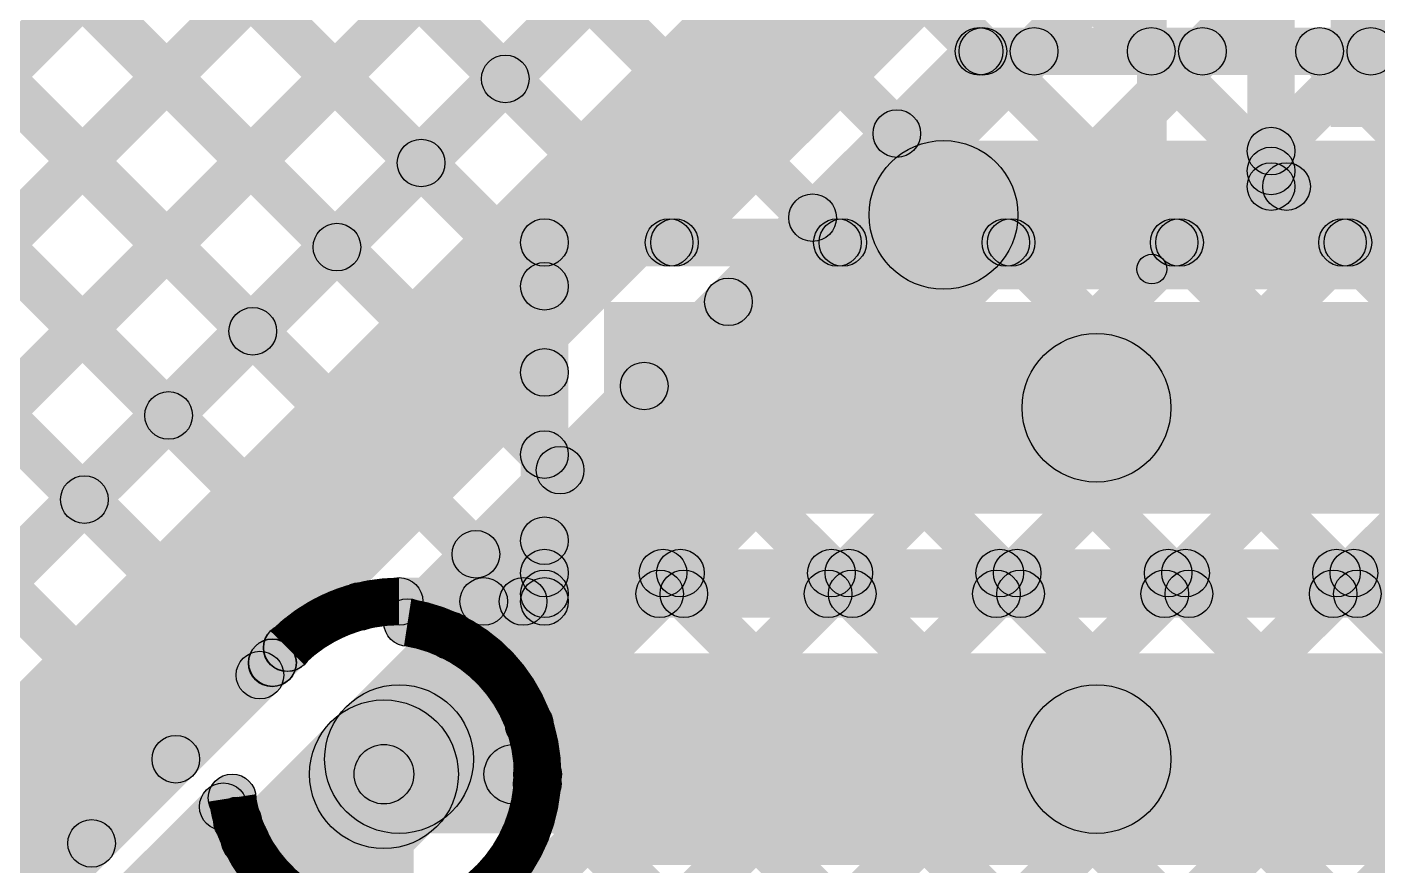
# Model space of a CAD drawing. Header units: millimetres. Extents: x 0 to 5.55, y 0 to 1.02.
# Drawn here: x 0.241 to 0.468, y 0.6466 to 0.7876 of the extents above; entities that cross this region are included whole.
import ezdxf

# ---------------------------------------------------------------- set-up
doc = ezdxf.new("R2010")
doc.units = ezdxf.units.MM
doc.header["$MEASUREMENT"] = 0
for name, color, linetype in [('BottomLayer', 5, 'Continuous'), ('BottomOverlay', 54, 'Continuous'), ('BottomPaste', 16, 'Continuous'), ('BottomSolder', 6, 'Continuous'), ('TopLayer', 1, 'Continuous'), ('ViaHoleLayer', 16, 'Continuous')]:
    doc.layers.add(name, color=color, linetype=linetype)

# ---------------------------------------------------------------- blocks, each defined once
blk = doc.blocks.new('B8B_ZR_SM4_TF_LF__SN__B_43')
at = {"layer": 'BottomLayer'}
for points in [[(0.13386, 0.12303), (0.16142, 0.12303), (0.16142, -0.03445), (0.13386, -0.03445)], [(0.19291, 0.12303), (0.22047, 0.12303), (0.22047, -0.03445), (0.19291, -0.03445)], [(0.25787, 0.00098), (0.31693, 0.00098), (0.31693, -0.08957), (0.25787, -0.08957)]]:
    blk.add_hatch(color=5, dxfattribs=at).paths.add_polyline_path(points)
at = {"layer": 'BottomOverlay'}
h = blk.add_hatch(color=54, dxfattribs=at)
edge = h.paths.add_edge_path()
edge.add_arc((0.23, 0.035), 0.0025, 0, 360)
blk.add_hatch(color=54, dxfattribs=at).paths.add_polyline_path([(0.23, 0.0325), (0.23, 0.0375), (0.295, 0.0375), (0.295, 0.0325)])
at = {"layer": 'BottomPaste'}
for points in [[(0.13386, 0.12303), (0.16142, 0.12303), (0.16142, -0.03445), (0.13386, -0.03445)], [(0.19291, 0.12303), (0.22047, 0.12303), (0.22047, -0.03445), (0.19291, -0.03445)], [(0.25787, 0.00098), (0.31693, 0.00098), (0.31693, -0.08957), (0.25787, -0.08957)]]:
    blk.add_hatch(color=16, dxfattribs=at).paths.add_polyline_path(points)
at = {"layer": 'BottomSolder'}
for points in [[(0.12986, 0.12703), (0.16542, 0.12703), (0.16542, -0.03845), (0.12986, -0.03845)], [(0.18891, 0.12703), (0.22447, 0.12703), (0.22447, -0.03845), (0.18891, -0.03845)], [(0.25387, 0.00498), (0.32093, 0.00498), (0.32093, -0.09357), (0.25387, -0.09357)]]:
    blk.add_hatch(color=6, dxfattribs=at).paths.add_polyline_path(points)
at = {"layer": 'BottomOverlay'}
blk.add_circle((0.23, 0.035), 0.0025, dxfattribs=at)

msp = doc.modelspace()

# ---------------------------------------------------------------- hatches: boundary and pattern name
at = {"layer": 'BottomLayer'}
for points in [[(0.05683, 0.59416), (0.05117, 0.59981), (0.44919, 0.99783), (0.45484, 0.99217)], [(0.07415, 0.99217), (0.07981, 0.99783), (0.3308, 0.74684), (0.32514, 0.74119)], [(0.10244, 0.99217), (0.1081, 0.99783), (0.35172, 0.7542), (0.34607, 0.74854)], [(0.13072, 0.99217), (0.13638, 0.99783), (0.38001, 0.7542), (0.37435, 0.74854)], [(0.15857, 0.66761), (0.15291, 0.67327), (0.47747, 0.99783), (0.48313, 0.99217)], [(0.15901, 0.99217), (0.16466, 0.99783), (0.40829, 0.7542), (0.40264, 0.74854)], [(0.18729, 0.99217), (0.19295, 0.99783), (0.43658, 0.7542), (0.43092, 0.74854)], [(0.21558, 0.99217), (0.22123, 0.99783), (0.45284, 0.76622), (0.44719, 0.76056)], [(0.05117, 0.98687), (0.05683, 0.99253), (0.3308, 0.71856), (0.32514, 0.7129)], [(0.05117, 0.95859), (0.05683, 0.96424), (0.32721, 0.69386), (0.32155, 0.68821)], [(0.05117, 0.9303), (0.05683, 0.93596), (0.29976, 0.69303), (0.2941, 0.68737)], [(0.18098, 0.66174), (0.17532, 0.6674), (0.41608, 0.90816), (0.42174, 0.9025)], [(0.05117, 0.90202), (0.05683, 0.90767), (0.28301, 0.68149), (0.27736, 0.67583)], [(0.19192, 0.64439), (0.18626, 0.65005), (0.42223, 0.88602), (0.42788, 0.88036)], [(0.05117, 0.87373), (0.05683, 0.87939), (0.26887, 0.66735), (0.26321, 0.66169)], [(0.18683, 0.61102), (0.18117, 0.61668), (0.4347, 0.87021), (0.44036, 0.86455)], [(0.35263, 0.74854), (0.34698, 0.7542), (0.45274, 0.85996), (0.4584, 0.8543)], [(0.05117, 0.84545), (0.05683, 0.8511), (0.25473, 0.65321), (0.24907, 0.64755)], [(0.45402, 0.76077), (0.44602, 0.76077), (0.44602, 0.84783), (0.45402, 0.84783)], [(0.38092, 0.74854), (0.37526, 0.7542), (0.44719, 0.82612), (0.45284, 0.82047)], [(0.4092, 0.74854), (0.40355, 0.7542), (0.44719, 0.79784), (0.45284, 0.79218)], [(0.43749, 0.74854), (0.43183, 0.7542), (0.44719, 0.76956), (0.45284, 0.7639)], [(0.44719, 0.76056), (0.45284, 0.76622), (0.45546, 0.7636), (0.4498, 0.75794)], [(0.4498, 0.75794), (0.45546, 0.7636), (0.46486, 0.7542), (0.45921, 0.74854)], [(0.45002, 0.75677), (0.45002, 0.76477), (0.56857, 0.76477), (0.56857, 0.75677)], [(0.46577, 0.74854), (0.46011, 0.7542), (0.46952, 0.7636), (0.47517, 0.75794)], [(0.32797, 0.74737), (0.32797, 0.75537), (0.51345, 0.75537), (0.51345, 0.74737)], [(0.33197, 0.69581), (0.32397, 0.69581), (0.32397, 0.75137), (0.33197, 0.75137)], [(0.42071, 0.71109), (0.42071, 0.73609), (0.53041, 0.73609), (0.53041, 0.71109)], [(0.19026, 0.58617), (0.18461, 0.59183), (0.32514, 0.73236), (0.3308, 0.7267)], [(0.32058, 0.68821), (0.31493, 0.69386), (0.32514, 0.70408), (0.3308, 0.69842)], [(0.32797, 0.69181), (0.32797, 0.69981), (0.51345, 0.69981), (0.51345, 0.69181)], [(0.35015, 0.68949), (0.34449, 0.69514), (0.34799, 0.69864), (0.35364, 0.69298)], [(0.34506, 0.69298), (0.35072, 0.69864), (0.35421, 0.69514), (0.34855, 0.68949)], [(0.37843, 0.68949), (0.37277, 0.69514), (0.37627, 0.69864), (0.38193, 0.69298)], [(0.37334, 0.69298), (0.379, 0.69864), (0.3825, 0.69514), (0.37684, 0.68949)], [(0.40672, 0.68949), (0.40106, 0.69514), (0.40456, 0.69864), (0.41021, 0.69298)], [(0.40163, 0.69298), (0.40728, 0.69864), (0.41078, 0.69514), (0.40512, 0.68949)], [(0.435, 0.68949), (0.42934, 0.69514), (0.43284, 0.69864), (0.4385, 0.69298)], [(0.42991, 0.69298), (0.43557, 0.69864), (0.43906, 0.69514), (0.43341, 0.68949)], [(0.46328, 0.68949), (0.45763, 0.69514), (0.46112, 0.69864), (0.46678, 0.69298)], [(0.4582, 0.69298), (0.46385, 0.69864), (0.46735, 0.69514), (0.46169, 0.68949)], [(0.30354, 0.68704), (0.30354, 0.69504), (0.32797, 0.69504), (0.32797, 0.68704)], [(0.32797, 0.68832), (0.32797, 0.69632), (0.51345, 0.69632), (0.51345, 0.68832)], [(0.28512, 0.67794), (0.27947, 0.6836), (0.28194, 0.68607), (0.28759, 0.68041)], [(0.21912, 0.61194), (0.21347, 0.6176), (0.2794, 0.68353), (0.28506, 0.67788)], [(0.30354, 0.65204), (0.30354, 0.67704), (0.42071, 0.67704), (0.42071, 0.65204)], [(0.30984, 0.65316), (0.29216, 0.67084), (0.2947, 0.67337), (0.31237, 0.6557)], [(0.24384, 0.58716), (0.22616, 0.60484), (0.29216, 0.67084), (0.30984, 0.65316)]]:
    msp.add_hatch(color=5, dxfattribs=at).paths.add_polyline_path(points)
h = msp.add_hatch(color=5, dxfattribs=at)
edge = h.paths.add_edge_path()
edge.add_arc((0.45002, 0.76673), 0.004, 0, 360)
h = msp.add_hatch(color=5, dxfattribs=at)
edge = h.paths.add_edge_path()
edge.add_arc((0.45002, 0.76339), 0.004, 0, 360)
h = msp.add_hatch(color=5, dxfattribs=at)
edge = h.paths.add_edge_path()
edge.add_arc((0.45002, 0.76339), 0.004, 0, 360)
h = msp.add_hatch(color=5, dxfattribs=at)
edge = h.paths.add_edge_path()
edge.add_arc((0.45002, 0.76077), 0.004, 0, 360)
h = msp.add_hatch(color=5, dxfattribs=at)
edge = h.paths.add_edge_path()
edge.add_arc((0.45002, 0.76077), 0.004, 0, 360)
h = msp.add_hatch(color=5, dxfattribs=at)
edge = h.paths.add_edge_path()
edge.add_arc((0.45263, 0.76077), 0.004, 0, 360)
h = msp.add_hatch(color=5, dxfattribs=at)
edge = h.paths.add_edge_path()
edge.add_arc((0.45263, 0.76077), 0.004, 0, 360)
h = msp.add_hatch(color=5, dxfattribs=at)
edge = h.paths.add_edge_path()
edge.add_arc((0.32797, 0.75137), 0.004, 0, 360)
h = msp.add_hatch(color=5, dxfattribs=at)
edge = h.paths.add_edge_path()
edge.add_arc((0.32797, 0.75137), 0.004, 0, 360)
h = msp.add_hatch(color=5, dxfattribs=at)
edge = h.paths.add_edge_path()
edge.add_arc((0.3489, 0.75137), 0.004, 0, 360)
h = msp.add_hatch(color=5, dxfattribs=at)
edge = h.paths.add_edge_path()
edge.add_arc((0.34981, 0.75137), 0.004, 0, 360)
h = msp.add_hatch(color=5, dxfattribs=at)
edge = h.paths.add_edge_path()
edge.add_arc((0.37718, 0.75137), 0.004, 0, 360)
h = msp.add_hatch(color=5, dxfattribs=at)
edge = h.paths.add_edge_path()
edge.add_arc((0.37809, 0.75137), 0.004, 0, 360)
h = msp.add_hatch(color=5, dxfattribs=at)
edge = h.paths.add_edge_path()
edge.add_arc((0.40547, 0.75137), 0.004, 0, 360)
h = msp.add_hatch(color=5, dxfattribs=at)
edge = h.paths.add_edge_path()
edge.add_arc((0.40637, 0.75137), 0.004, 0, 360)
h = msp.add_hatch(color=5, dxfattribs=at)
edge = h.paths.add_edge_path()
edge.add_arc((0.43375, 0.75137), 0.004, 0, 360)
h = msp.add_hatch(color=5, dxfattribs=at)
edge = h.paths.add_edge_path()
edge.add_arc((0.43466, 0.75137), 0.004, 0, 360)
h = msp.add_hatch(color=5, dxfattribs=at)
edge = h.paths.add_edge_path()
edge.add_arc((0.46203, 0.75137), 0.004, 0, 360)
h = msp.add_hatch(color=5, dxfattribs=at)
edge = h.paths.add_edge_path()
edge.add_arc((0.46294, 0.75137), 0.004, 0, 360)
h = msp.add_hatch(color=5, dxfattribs=at)
edge = h.paths.add_edge_path()
edge.add_arc((0.32797, 0.74401), 0.004, 0, 360)
h = msp.add_hatch(color=5, dxfattribs=at)
edge = h.paths.add_edge_path()
edge.add_arc((0.42071, 0.72359), 0.0125, 0, 360)
h = msp.add_hatch(color=5, dxfattribs=at)
edge = h.paths.add_edge_path()
edge.add_arc((0.32797, 0.72953), 0.004, 0, 360)
h = msp.add_hatch(color=5, dxfattribs=at)
edge = h.paths.add_edge_path()
edge.add_arc((0.32797, 0.71573), 0.004, 0, 360)
h = msp.add_hatch(color=5, dxfattribs=at)
edge = h.paths.add_edge_path()
edge.add_arc((0.32797, 0.70125), 0.004, 0, 360)
h = msp.add_hatch(color=5, dxfattribs=at)
edge = h.paths.add_edge_path()
edge.add_arc((0.32797, 0.69581), 0.004, 0, 360)
h = msp.add_hatch(color=5, dxfattribs=at)
edge = h.paths.add_edge_path()
edge.add_arc((0.32797, 0.69581), 0.004, 0, 360)
h = msp.add_hatch(color=5, dxfattribs=at)
edge = h.paths.add_edge_path()
edge.add_arc((0.34789, 0.69581), 0.004, 0, 360)
h = msp.add_hatch(color=5, dxfattribs=at)
edge = h.paths.add_edge_path()
edge.add_arc((0.35081, 0.69581), 0.004, 0, 360)
h = msp.add_hatch(color=5, dxfattribs=at)
edge = h.paths.add_edge_path()
edge.add_arc((0.37617, 0.69581), 0.004, 0, 360)
h = msp.add_hatch(color=5, dxfattribs=at)
edge = h.paths.add_edge_path()
edge.add_arc((0.3791, 0.69581), 0.004, 0, 360)
h = msp.add_hatch(color=5, dxfattribs=at)
edge = h.paths.add_edge_path()
edge.add_arc((0.40446, 0.69581), 0.004, 0, 360)
h = msp.add_hatch(color=5, dxfattribs=at)
edge = h.paths.add_edge_path()
edge.add_arc((0.40738, 0.69581), 0.004, 0, 360)
h = msp.add_hatch(color=5, dxfattribs=at)
edge = h.paths.add_edge_path()
edge.add_arc((0.43274, 0.69581), 0.004, 0, 360)
h = msp.add_hatch(color=5, dxfattribs=at)
edge = h.paths.add_edge_path()
edge.add_arc((0.43567, 0.69581), 0.004, 0, 360)
h = msp.add_hatch(color=5, dxfattribs=at)
edge = h.paths.add_edge_path()
edge.add_arc((0.46102, 0.69581), 0.004, 0, 360)
h = msp.add_hatch(color=5, dxfattribs=at)
edge = h.paths.add_edge_path()
edge.add_arc((0.46395, 0.69581), 0.004, 0, 360)
h = msp.add_hatch(color=5, dxfattribs=at)
edge = h.paths.add_edge_path()
edge.add_arc((0.30354, 0.69104), 0.004, 0, 360)
h = msp.add_hatch(color=5, dxfattribs=at)
edge = h.paths.add_edge_path()
edge.add_arc((0.30354, 0.69104), 0.004, 0, 360)
h = msp.add_hatch(color=5, dxfattribs=at)
edge = h.paths.add_edge_path()
edge.add_arc((0.30354, 0.69104), 0.004, 0, 360)
h = msp.add_hatch(color=5, dxfattribs=at)
edge = h.paths.add_edge_path()
edge.add_arc((0.31776, 0.69104), 0.004, 0, 360)
h = msp.add_hatch(color=5, dxfattribs=at)
edge = h.paths.add_edge_path()
edge.add_arc((0.32438, 0.69104), 0.004, 0, 360)
h = msp.add_hatch(color=5, dxfattribs=at)
edge = h.paths.add_edge_path()
edge.add_arc((0.32797, 0.69232), 0.004, 0, 360)
h = msp.add_hatch(color=5, dxfattribs=at)
edge = h.paths.add_edge_path()
edge.add_arc((0.32797, 0.69104), 0.004, 0, 360)
h = msp.add_hatch(color=5, dxfattribs=at)
edge = h.paths.add_edge_path()
edge.add_arc((0.34732, 0.69232), 0.004, 0, 360)
h = msp.add_hatch(color=5, dxfattribs=at)
edge = h.paths.add_edge_path()
edge.add_arc((0.35138, 0.69232), 0.004, 0, 360)
h = msp.add_hatch(color=5, dxfattribs=at)
edge = h.paths.add_edge_path()
edge.add_arc((0.3756, 0.69232), 0.004, 0, 360)
h = msp.add_hatch(color=5, dxfattribs=at)
edge = h.paths.add_edge_path()
edge.add_arc((0.37967, 0.69232), 0.004, 0, 360)
h = msp.add_hatch(color=5, dxfattribs=at)
edge = h.paths.add_edge_path()
edge.add_arc((0.40389, 0.69232), 0.004, 0, 360)
h = msp.add_hatch(color=5, dxfattribs=at)
edge = h.paths.add_edge_path()
edge.add_arc((0.40795, 0.69232), 0.004, 0, 360)
h = msp.add_hatch(color=5, dxfattribs=at)
edge = h.paths.add_edge_path()
edge.add_arc((0.43217, 0.69232), 0.004, 0, 360)
h = msp.add_hatch(color=5, dxfattribs=at)
edge = h.paths.add_edge_path()
edge.add_arc((0.43624, 0.69232), 0.004, 0, 360)
h = msp.add_hatch(color=5, dxfattribs=at)
edge = h.paths.add_edge_path()
edge.add_arc((0.46046, 0.69232), 0.004, 0, 360)
h = msp.add_hatch(color=5, dxfattribs=at)
edge = h.paths.add_edge_path()
edge.add_arc((0.46452, 0.69232), 0.004, 0, 360)
h = msp.add_hatch(color=5, dxfattribs=at)
edge = h.paths.add_edge_path()
edge.add_arc((0.29693, 0.6902), 0.004, 0, 360)
h = msp.add_hatch(color=5, dxfattribs=at)
edge = h.paths.add_edge_path()
edge.add_arc((0.28476, 0.68324), 0.004, 0, 360)
h = msp.add_hatch(color=5, dxfattribs=at)
edge = h.paths.add_edge_path()
edge.add_arc((0.28476, 0.68324), 0.004, 0, 360)
h = msp.add_hatch(color=5, dxfattribs=at)
edge = h.paths.add_edge_path()
edge.add_arc((0.2848, 0.68327), 0.004, 0, 360)
h = msp.add_hatch(color=5, dxfattribs=at)
edge = h.paths.add_edge_path()
edge.add_arc((0.28223, 0.6807), 0.004, 0, 360)
h = msp.add_hatch(color=5, dxfattribs=at)
edge = h.paths.add_edge_path()
edge.add_arc((0.2823, 0.68077), 0.004, 0, 360)
h = msp.add_hatch(color=5, dxfattribs=at)
edge = h.paths.add_edge_path()
edge.add_arc((0.28018, 0.67866), 0.004, 0, 360)
h = msp.add_hatch(color=5, dxfattribs=at)
edge = h.paths.add_edge_path()
edge.add_arc((0.30354, 0.66454), 0.0125, 0, 360)
h = msp.add_hatch(color=5, dxfattribs=at)
edge = h.paths.add_edge_path()
edge.add_arc((0.30354, 0.66454), 0.0125, 0, 360)
h = msp.add_hatch(color=5, dxfattribs=at)
edge = h.paths.add_edge_path()
edge.add_arc((0.42071, 0.66454), 0.0125, 0, 360)
h = msp.add_hatch(color=5, dxfattribs=at)
edge = h.paths.add_edge_path()
edge.add_arc((0.301, 0.662), 0.0125, 0, 360)
h = msp.add_hatch(color=5, dxfattribs=at)
edge = h.paths.add_edge_path()
edge.add_arc((0.301, 0.662), 0.0125, 0, 360)
h = msp.add_hatch(color=5, dxfattribs=at)
edge = h.paths.add_edge_path()
edge.add_arc((0.301, 0.662), 0.01181, 0, 360)
h = msp.add_hatch(color=5, dxfattribs=at)
edge = h.paths.add_edge_path()
edge.add_arc((0.26604, 0.66452), 0.004, 0, 360)
h = msp.add_hatch(color=5, dxfattribs=at)
edge = h.paths.add_edge_path()
edge.add_arc((0.2519, 0.65038), 0.004, 0, 360)
at = {"layer": 'TopLayer'}
for points in [[(0.05783, 0.59516), (0.05217, 0.60081), (0.44775, 0.9964), (0.45341, 0.99074)], [(0.07559, 0.99074), (0.08124, 0.9964), (0.31008, 0.76756), (0.30442, 0.7619)], [(0.10387, 0.99074), (0.10953, 0.9964), (0.32422, 0.7817), (0.31857, 0.77604)], [(0.15857, 0.66761), (0.15291, 0.67327), (0.47604, 0.9964), (0.48169, 0.99074)], [(0.05217, 0.98587), (0.05783, 0.99153), (0.29594, 0.75342), (0.29028, 0.74776)], [(0.05217, 0.95759), (0.05783, 0.96324), (0.2818, 0.73927), (0.27614, 0.73362)], [(0.05217, 0.9293), (0.05783, 0.93496), (0.26765, 0.72513), (0.262, 0.71947)], [(0.18098, 0.66174), (0.17532, 0.6674), (0.41608, 0.90816), (0.42174, 0.9025)], [(0.05217, 0.90102), (0.05783, 0.90667), (0.25351, 0.71099), (0.24786, 0.70533)], [(0.19192, 0.64439), (0.18626, 0.65005), (0.42223, 0.88602), (0.42788, 0.88036)], [(0.20712, 0.65894), (0.20147, 0.6646), (0.3684, 0.83153), (0.37406, 0.82588)], [(0.23184, 0.63416), (0.21416, 0.65184), (0.38116, 0.81884), (0.39884, 0.80116)], [(0.30781, 0.68467), (0.30215, 0.69033), (0.39815, 0.78633), (0.40381, 0.78067)], [(0.31441, 0.62547), (0.30875, 0.63112), (0.46396, 0.78633), (0.46962, 0.78067)], [(0.31488, 0.6825), (0.30922, 0.68816), (0.40739, 0.78633), (0.41305, 0.78067)], [(0.32823, 0.66757), (0.32258, 0.67323), (0.43568, 0.78633), (0.44133, 0.78067)], [(0.32838, 0.61115), (0.32272, 0.61681), (0.49224, 0.78633), (0.4979, 0.78067)], [(0.33033, 0.52825), (0.32467, 0.5339), (0.5771, 0.78633), (0.58275, 0.78067)], [(0.33033, 0.55653), (0.32467, 0.56219), (0.54881, 0.78633), (0.55447, 0.78067)], [(0.33033, 0.58481), (0.32467, 0.59047), (0.52053, 0.78633), (0.52619, 0.78067)], [(0.33033, 0.49996), (0.32467, 0.50562), (0.60538, 0.78633), (0.61104, 0.78067)], [(0.39879, 0.78067), (0.40445, 0.78633), (0.5502, 0.64057), (0.54454, 0.63492)], [(0.40098, 0.7795), (0.40098, 0.7875), (0.636, 0.7875), (0.636, 0.7795)], [(0.42708, 0.78067), (0.43273, 0.78633), (0.56239, 0.65667), (0.55673, 0.65101)], [(0.45536, 0.78067), (0.46102, 0.78633), (0.93502, 0.31233), (0.92936, 0.30667)], [(0.38433, 0.76685), (0.38998, 0.77251), (0.54933, 0.61316), (0.54367, 0.60751)], [(0.395, 0.7435), (0.395, 0.7685), (0.746, 0.7685), (0.746, 0.7435)], [(0.30984, 0.65316), (0.29216, 0.67084), (0.38616, 0.76484), (0.40384, 0.74716)], [(0.37019, 0.75271), (0.37584, 0.75837), (0.54933, 0.58488), (0.54367, 0.57922)], [(0.35604, 0.73857), (0.3617, 0.74422), (0.54933, 0.5566), (0.54367, 0.55094)], [(0.3419, 0.72442), (0.34756, 0.73008), (0.54933, 0.52831), (0.54367, 0.52265)], [(0.32776, 0.71028), (0.33342, 0.71594), (0.73703, 0.31233), (0.73137, 0.30667)], [(0.31362, 0.69614), (0.31927, 0.7018), (0.70874, 0.31233), (0.70309, 0.30667)], [(0.301, 0.657), (0.301, 0.667), (0.32281, 0.667), (0.32281, 0.657)], [(0.32393, 0.65754), (0.32959, 0.6632), (0.68046, 0.31233), (0.6748, 0.30667)], [(0.25233, 0.62919), (0.24667, 0.63485), (0.27267, 0.66085), (0.27833, 0.65519)], [(0.306, 0.64019), (0.296, 0.64019), (0.296, 0.662), (0.306, 0.662)], [(0.27119, 0.65371), (0.27685, 0.65937), (0.27924, 0.65698), (0.27358, 0.65132)], [(0.25233, 0.61995), (0.24667, 0.62561), (0.27484, 0.65378), (0.2805, 0.64812)]]:
    msp.add_hatch(color=1, dxfattribs=at).paths.add_polyline_path(points)
h = msp.add_hatch(color=1, dxfattribs=at)
edge = h.paths.add_edge_path()
edge.add_arc((0.40098, 0.7835), 0.004, 0, 360)
h = msp.add_hatch(color=1, dxfattribs=at)
edge = h.paths.add_edge_path()
edge.add_arc((0.40098, 0.7835), 0.004, 0, 360)
h = msp.add_hatch(color=1, dxfattribs=at)
edge = h.paths.add_edge_path()
edge.add_arc((0.40162, 0.7835), 0.004, 0, 360)
h = msp.add_hatch(color=1, dxfattribs=at)
edge = h.paths.add_edge_path()
edge.add_arc((0.41022, 0.7835), 0.004, 0, 360)
h = msp.add_hatch(color=1, dxfattribs=at)
edge = h.paths.add_edge_path()
edge.add_arc((0.4299, 0.7835), 0.004, 0, 360)
h = msp.add_hatch(color=1, dxfattribs=at)
edge = h.paths.add_edge_path()
edge.add_arc((0.4385, 0.7835), 0.004, 0, 360)
h = msp.add_hatch(color=1, dxfattribs=at)
edge = h.paths.add_edge_path()
edge.add_arc((0.45819, 0.7835), 0.004, 0, 360)
h = msp.add_hatch(color=1, dxfattribs=at)
edge = h.paths.add_edge_path()
edge.add_arc((0.46679, 0.7835), 0.004, 0, 360)
h = msp.add_hatch(color=1, dxfattribs=at)
edge = h.paths.add_edge_path()
edge.add_arc((0.32139, 0.77887), 0.004, 0, 360)
h = msp.add_hatch(color=1, dxfattribs=at)
edge = h.paths.add_edge_path()
edge.add_arc((0.38716, 0.76968), 0.004, 0, 360)
h = msp.add_hatch(color=1, dxfattribs=at)
edge = h.paths.add_edge_path()
edge.add_arc((0.30725, 0.76473), 0.004, 0, 360)
h = msp.add_hatch(color=1, dxfattribs=at)
edge = h.paths.add_edge_path()
edge.add_arc((0.395, 0.756), 0.0125, 0, 360)
h = msp.add_hatch(color=1, dxfattribs=at)
edge = h.paths.add_edge_path()
edge.add_arc((0.395, 0.756), 0.0125, 0, 360)
h = msp.add_hatch(color=1, dxfattribs=at)
edge = h.paths.add_edge_path()
edge.add_arc((0.37301, 0.75554), 0.004, 0, 360)
h = msp.add_hatch(color=1, dxfattribs=at)
edge = h.paths.add_edge_path()
edge.add_arc((0.29311, 0.75059), 0.004, 0, 360)
h = msp.add_hatch(color=1, dxfattribs=at)
edge = h.paths.add_edge_path()
edge.add_arc((0.35887, 0.7414), 0.004, 0, 360)
h = msp.add_hatch(color=1, dxfattribs=at)
edge = h.paths.add_edge_path()
edge.add_arc((0.27897, 0.73645), 0.004, 0, 360)
h = msp.add_hatch(color=1, dxfattribs=at)
edge = h.paths.add_edge_path()
edge.add_arc((0.34473, 0.72725), 0.004, 0, 360)
h = msp.add_hatch(color=1, dxfattribs=at)
edge = h.paths.add_edge_path()
edge.add_arc((0.26483, 0.7223), 0.004, 0, 360)
h = msp.add_hatch(color=1, dxfattribs=at)
edge = h.paths.add_edge_path()
edge.add_arc((0.33059, 0.71311), 0.004, 0, 360)
h = msp.add_hatch(color=1, dxfattribs=at)
edge = h.paths.add_edge_path()
edge.add_arc((0.25068, 0.70816), 0.004, 0, 360)
h = msp.add_hatch(color=1, dxfattribs=at)
edge = h.paths.add_edge_path()
edge.add_arc((0.31645, 0.69897), 0.004, 0, 360)
h = msp.add_hatch(color=1, dxfattribs=at)
edge = h.paths.add_edge_path()
edge.add_arc((0.30498, 0.6875), 0.004, 0, 360)
h = msp.add_hatch(color=1, dxfattribs=at)
edge = h.paths.add_edge_path()
edge.add_arc((0.30498, 0.6875), 0.004, 0, 360)
h = msp.add_hatch(color=1, dxfattribs=at)
edge = h.paths.add_edge_path()
edge.add_arc((0.31205, 0.68533), 0.004, 0, 360)
h = msp.add_hatch(color=1, dxfattribs=at)
edge = h.paths.add_edge_path()
edge.add_arc((0.301, 0.662), 0.0125, 0, 360)
h = msp.add_hatch(color=1, dxfattribs=at)
edge = h.paths.add_edge_path()
edge.add_arc((0.32541, 0.6704), 0.004, 0, 360)
h = msp.add_hatch(color=1, dxfattribs=at)
edge = h.paths.add_edge_path()
edge.add_arc((0.301, 0.662), 0.01181, 0, 360)
h = msp.add_hatch(color=1, dxfattribs=at)
edge = h.paths.add_edge_path()
edge.add_arc((0.301, 0.662), 0.005, 0, 360)
h = msp.add_hatch(color=1, dxfattribs=at)
edge = h.paths.add_edge_path()
edge.add_arc((0.301, 0.662), 0.005, 0, 360)
h = msp.add_hatch(color=1, dxfattribs=at)
edge = h.paths.add_edge_path()
edge.add_arc((0.32281, 0.662), 0.005, 0, 360)
h = msp.add_hatch(color=1, dxfattribs=at)
edge = h.paths.add_edge_path()
edge.add_arc((0.32681, 0.662), 0.004, 0, 360)
h = msp.add_hatch(color=1, dxfattribs=at)
edge = h.paths.add_edge_path()
edge.add_arc((0.32681, 0.662), 0.004, 0, 360)
h = msp.add_hatch(color=1, dxfattribs=at)
edge = h.paths.add_edge_path()
edge.add_arc((0.32676, 0.66037), 0.004, 0, 360)
h = msp.add_hatch(color=1, dxfattribs=at)
edge = h.paths.add_edge_path()
edge.add_arc((0.27402, 0.65654), 0.004, 0, 360)
h = msp.add_hatch(color=1, dxfattribs=at)
edge = h.paths.add_edge_path()
edge.add_arc((0.2755, 0.65802), 0.004, 0, 360)
h = msp.add_hatch(color=1, dxfattribs=at)
edge = h.paths.add_edge_path()
edge.add_arc((0.2755, 0.65802), 0.004, 0, 360)
h = msp.add_hatch(color=1, dxfattribs=at)
edge = h.paths.add_edge_path()
edge.add_arc((0.27641, 0.65415), 0.004, 0, 360)
h = msp.add_hatch(color=1, dxfattribs=at)
edge = h.paths.add_edge_path()
edge.add_arc((0.27767, 0.65095), 0.004, 0, 360)
at = {"layer": 'ViaHoleLayer'}
h = msp.add_hatch(color=16, dxfattribs=at)
edge = h.paths.add_edge_path()
edge.add_arc((0.301, 0.662), 0.00591, 0, 360)

# ---------------------------------------------------------------- linework, layer by layer
at = {"layer": 'BottomLayer', "const_width": 0.008}
for points in [[(0.28476, 0.68324, -0.199375), (0.30354, 0.69104)], [(0.2848, 0.68327, -0.198912), (0.30354, 0.69104)]]:
    msp.add_lwpolyline(points, format="xyb", dxfattribs=at)
at = {"layer": 'BottomLayer'}
for centre, radius in [((0.45002, 0.76673), 0.004), ((0.45002, 0.76339), 0.004), ((0.45002, 0.76339), 0.004), ((0.45002, 0.76077), 0.004), ((0.45002, 0.76077), 0.004), ((0.45263, 0.76077), 0.004), ((0.45263, 0.76077), 0.004), ((0.32797, 0.75137), 0.004), ((0.32797, 0.75137), 0.004), ((0.3489, 0.75137), 0.004), ((0.34981, 0.75137), 0.004), ((0.37718, 0.75137), 0.004), ((0.37809, 0.75137), 0.004), ((0.40547, 0.75137), 0.004), ((0.40637, 0.75137), 0.004), ((0.43375, 0.75137), 0.004), ((0.43466, 0.75137), 0.004), ((0.46203, 0.75137), 0.004), ((0.46294, 0.75137), 0.004), ((0.32797, 0.74401), 0.004), ((0.42071, 0.72359), 0.0125), ((0.32797, 0.72953), 0.004), ((0.32797, 0.71573), 0.004), ((0.32797, 0.70125), 0.004), ((0.32797, 0.69581), 0.004), ((0.32797, 0.69581), 0.004), ((0.34789, 0.69581), 0.004), ((0.35081, 0.69581), 0.004), ((0.37617, 0.69581), 0.004), ((0.3791, 0.69581), 0.004), ((0.40446, 0.69581), 0.004), ((0.40738, 0.69581), 0.004), ((0.43274, 0.69581), 0.004), ((0.43567, 0.69581), 0.004), ((0.46102, 0.69581), 0.004), ((0.46395, 0.69581), 0.004), ((0.30354, 0.69104), 0.004), ((0.30354, 0.69104), 0.004), ((0.30354, 0.69104), 0.004), ((0.31776, 0.69104), 0.004), ((0.32438, 0.69104), 0.004), ((0.32797, 0.69232), 0.004), ((0.32797, 0.69104), 0.004), ((0.34732, 0.69232), 0.004), ((0.35138, 0.69232), 0.004), ((0.3756, 0.69232), 0.004), ((0.37967, 0.69232), 0.004), ((0.40389, 0.69232), 0.004), ((0.40795, 0.69232), 0.004), ((0.43217, 0.69232), 0.004), ((0.43624, 0.69232), 0.004), ((0.46046, 0.69232), 0.004), ((0.46452, 0.69232), 0.004), ((0.29693, 0.6902), 0.004), ((0.28476, 0.68324), 0.004), ((0.28476, 0.68324), 0.004), ((0.2848, 0.68327), 0.004), ((0.28223, 0.6807), 0.004), ((0.2823, 0.68077), 0.004), ((0.28018, 0.67866), 0.004), ((0.30354, 0.66454), 0.0125), ((0.30354, 0.66454), 0.0125), ((0.42071, 0.66454), 0.0125), ((0.301, 0.662), 0.0125), ((0.301, 0.662), 0.0125), ((0.26604, 0.66452), 0.004), ((0.2519, 0.65038), 0.004)]:
    msp.add_circle(centre, radius, dxfattribs=at)
at = {"layer": 'TopLayer', "const_width": 0.008}
for points in [[(0.30498, 0.6875, -0.369573), (0.32681, 0.662)], [(0.32681, 0.662, -0.925458), (0.2755, 0.65802)]]:
    msp.add_lwpolyline(points, format="xyb", dxfattribs=at)
at = {"layer": 'TopLayer'}
for centre, radius in [((0.40098, 0.7835), 0.004), ((0.40098, 0.7835), 0.004), ((0.40162, 0.7835), 0.004), ((0.41022, 0.7835), 0.004), ((0.4299, 0.7835), 0.004), ((0.4385, 0.7835), 0.004), ((0.45819, 0.7835), 0.004), ((0.46679, 0.7835), 0.004), ((0.32139, 0.77887), 0.004), ((0.38716, 0.76968), 0.004), ((0.30725, 0.76473), 0.004), ((0.395, 0.756), 0.0125), ((0.395, 0.756), 0.0125), ((0.37301, 0.75554), 0.004), ((0.29311, 0.75059), 0.004), ((0.35887, 0.7414), 0.004), ((0.27897, 0.73645), 0.004), ((0.34473, 0.72725), 0.004), ((0.26483, 0.7223), 0.004), ((0.33059, 0.71311), 0.004), ((0.25068, 0.70816), 0.004), ((0.31645, 0.69897), 0.004), ((0.30498, 0.6875), 0.004), ((0.30498, 0.6875), 0.004), ((0.31205, 0.68533), 0.004), ((0.301, 0.662), 0.0125), ((0.32541, 0.6704), 0.004), ((0.301, 0.662), 0.005), ((0.301, 0.662), 0.005), ((0.32281, 0.662), 0.005), ((0.32681, 0.662), 0.004), ((0.32681, 0.662), 0.004), ((0.32676, 0.66037), 0.004), ((0.27402, 0.65654), 0.004), ((0.2755, 0.65802), 0.004), ((0.2755, 0.65802), 0.004), ((0.27641, 0.65415), 0.004), ((0.27767, 0.65095), 0.004)]:
    msp.add_circle(centre, radius, dxfattribs=at)

# ---------------------------------------------------------------- block references
at = {"rotation": 90}
msp.add_blockref('B8B_ZR_SM4_TF_LF__SN__B_43', (0.465, 0.5169), dxfattribs=at)

doc.saveas('drawing.dxf')
